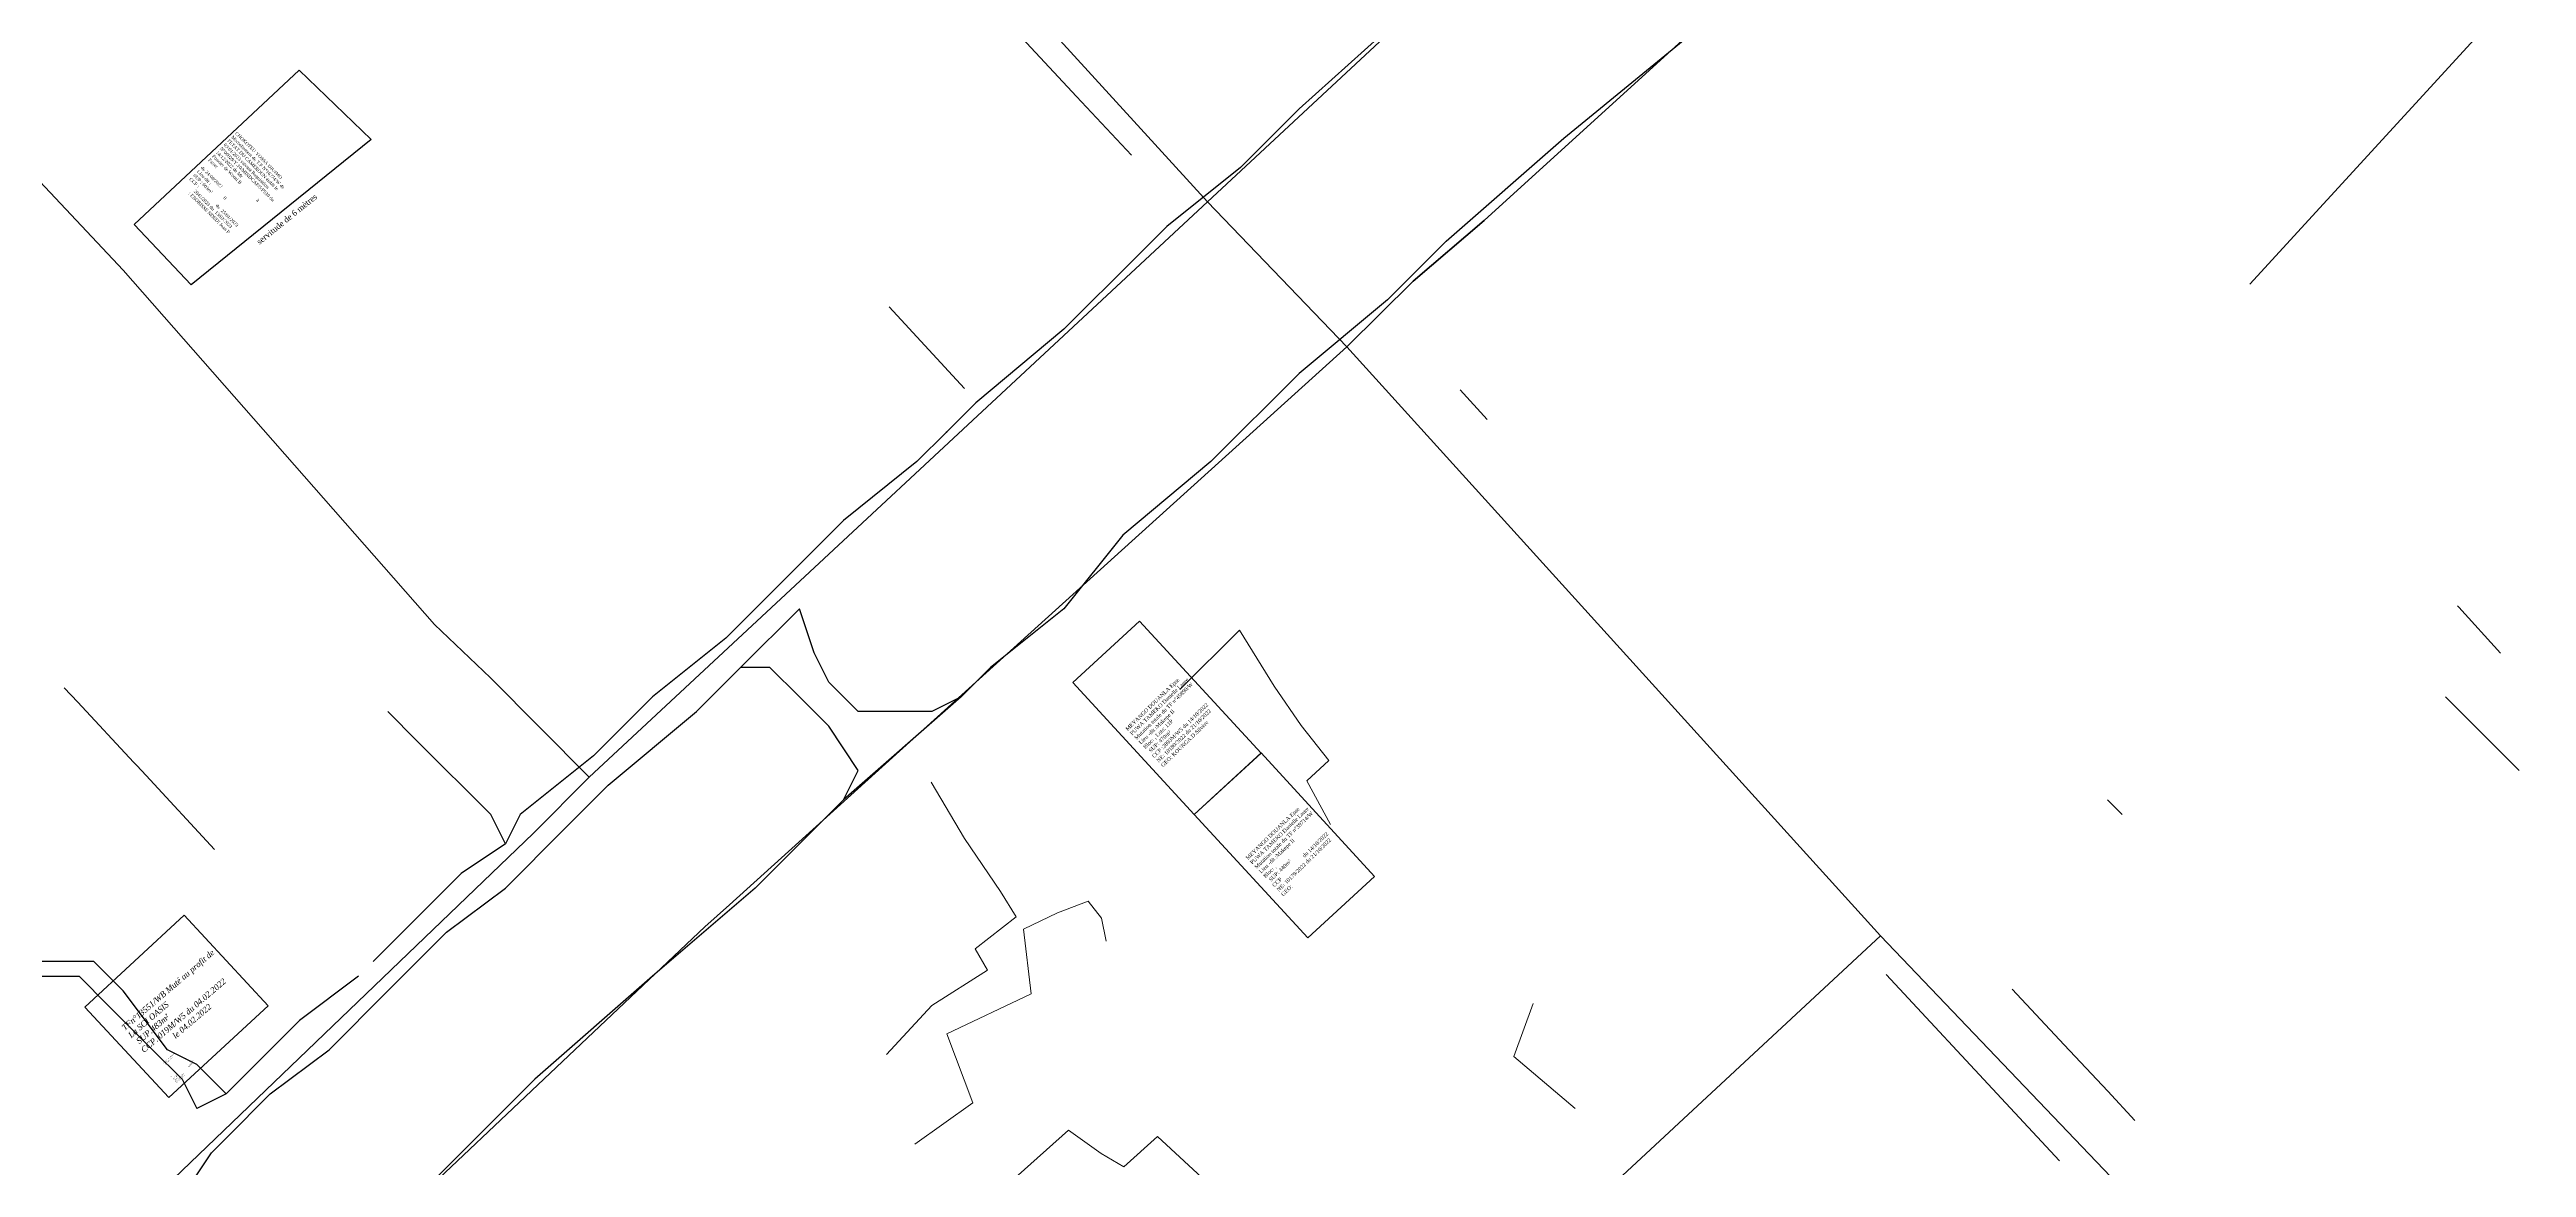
# Model space of a CAD drawing. Header units: millimetres. Extents: x 579832 to 917290, y 449831 to 1452191.
# Drawn here: x 583398.6 to 583819.9, y 451167.5 to 451357.6 of the extents above; entities that cross this region are included whole.
import ezdxf
from ezdxf.enums import TextEntityAlignment as Align

# ---------------------------------------------------------------- set-up
doc = ezdxf.new("R2010")
doc.units = ezdxf.units.MM
doc.header["$LTSCALE"] = 10
for name, color, linetype in [('Cotation Linéaire', 255, 'Continuous'), ('end maj 26 02 2021', 7, 'Continuous'), ('MAJ JAN 2022', 1, 'Continuous')]:
    doc.layers.add(name, color=color, linetype=linetype)
for name, color, linetype, lineweight in [('drains_fossés', 120, 'Continuous', 20), ('MAJ APRES LE 13.01.2023', 222, 'Continuous', 30), ('Roads_main1', 10, 'Continuous', 100), ('Roads_others', 24, 'Continuous', 9)]:
    doc.layers.add(name, color=color, linetype=linetype, lineweight=lineweight)
doc.styles.add('Times 1.0', font='times.ttf', dxfattribs={"width": 0.99, "height": 1})
doc.styles.add('Times 3.0', font='times.ttf', dxfattribs={"width": 0.99, "height": 3})

msp = doc.modelspace()

# ---------------------------------------------------------------- linework, layer by layer
at = {"flags": 128}
for points in [[(583583.96, 451260.36), (583604.63, 451237.95), (583593.27, 451227.49), (583572.63, 451249.93)], [(583583.96, 451260.36), (583604.63, 451237.95), (583593.27, 451227.49), (583572.63, 451249.93)], [(583604.63, 451237.96), (583623.93, 451216.96), (583612.56, 451206.51), (583593.27, 451227.49)], [(583604.63, 451237.96), (583623.93, 451216.96), (583612.56, 451206.51), (583593.27, 451227.49)]]:
    msp.add_lwpolyline(points, close=True, dxfattribs=at)
at = {"layer": 'drains_fossés'}
for p, q in [((583541.37, 451313.81), (583554.22, 451299.93)), ((583541.37, 451313.81), (583554.22, 451299.93)), ((583643.07, 451294.64), (583638.51, 451299.71)), ((583643.07, 451294.64), (583638.51, 451299.71)), ((583647.6, 451186.33), (583650.89, 451195.37)), ((583647.6, 451186.33), (583650.89, 451195.37)), ((583658.03, 451177.51), (583647.6, 451186.33)), ((583658.03, 451177.51), (583647.6, 451186.33))]:
    msp.add_line(p, q, dxfattribs=at)
for points in [[(583562.41, 451361.17), (583573.22, 451349.58), (583582.58, 451339.59)], [(583562.41, 451361.17), (583573.22, 451349.58), (583582.58, 451339.59)], [(583808.1, 451262.98), (583808.33, 451262.72), (583815.45, 451254.94)], [(583590.79, 451248.77), (583600.96, 451258.85), (583606.85, 451249.3), (583611.44, 451242.65), (583616.14, 451236.66), (583612.39, 451233.22), (583616.46, 451225.78)], [(583590.79, 451248.77), (583600.96, 451258.85), (583606.85, 451249.3), (583611.44, 451242.65), (583616.14, 451236.66), (583612.39, 451233.22), (583616.46, 451225.78)], [(583426.61, 451221.52), (583414.99, 451234.11), (583413.42, 451235.81), (583412.86, 451236.41), (583403.4, 451246.57), (583401.04, 451249.06)], [(583426.61, 451221.52), (583414.99, 451234.11), (583413.42, 451235.81), (583412.86, 451236.41), (583403.4, 451246.57), (583401.04, 451249.06)], [(583562.96, 451210.1), (583560.31, 451214.42), (583554.22, 451223.41), (583548.52, 451232.97)], [(583562.96, 451210.1), (583560.31, 451214.42), (583554.22, 451223.41), (583548.52, 451232.97)], [(583540.91, 451186.68), (583548.65, 451195.01), (583558.12, 451201.05), (583555.99, 451204.66), (583562.96, 451210.1)], [(583540.91, 451186.68), (583548.65, 451195.01), (583558.12, 451201.05), (583555.99, 451204.66), (583562.96, 451210.1)], [(583578.3, 451205.98), (583577.49, 451209.89), (583575.23, 451212.76), (583569.99, 451210.8), (583564.25, 451208)], [(583578.3, 451205.98), (583577.49, 451209.89), (583575.23, 451212.76), (583569.99, 451210.8), (583564.25, 451208)], [(583564.25, 451208), (583565.51, 451196.99), (583551.16, 451190.19), (583555.59, 451178.48), (583545.77, 451171.47)], [(583564.25, 451208), (583565.51, 451196.99), (583551.16, 451190.19), (583555.59, 451178.48), (583545.77, 451171.47)], [(583710.98, 451200.27), (583731.3, 451178.43), (583740.44, 451168.63)], [(583710.98, 451200.27), (583731.3, 451178.43), (583740.44, 451168.63)], [(583732.41, 451197.79), (583741.23, 451188.36), (583748.67, 451180.44), (583753.27, 451175.49)], [(583598.33, 451162.25), (583587, 451172.77), (583581.28, 451167.59), (583577.46, 451169.85), (583571.89, 451173.8), (583559.06, 451162.4), (583554.86, 451159.06)], [(583598.33, 451162.25), (583587, 451172.77), (583581.28, 451167.59), (583577.46, 451169.85), (583571.89, 451173.8), (583559.06, 451162.4), (583554.86, 451159.06)]]:
    msp.add_lwpolyline(points, dxfattribs=at)
at = {"layer": 'end maj 26 02 2021', "flags": 128}
for points in [[(583656.11, 451342.49), (583683.61, 451364.99), (583751.11, 451427.49), (583776.11, 451449.99)], [(583656.11, 451342.49), (583683.61, 451364.99), (583751.11, 451427.49), (583776.11, 451449.99)], [(583656.11, 451342.49), (583683.61, 451364.99), (583751.11, 451427.49), (583776.11, 451449.99)], [(583656.11, 451342.49), (583683.61, 451364.99), (583751.11, 451427.49), (583776.11, 451449.99)], [(583636.11, 451369.99), (583611.11, 451347.49)], [(583636.11, 451369.99), (583611.11, 451347.49)], [(583636.11, 451369.99), (583611.11, 451347.49)], [(583636.11, 451369.99), (583611.11, 451347.49)], [(583611.11, 451347.49), (583601.11, 451337.49), (583588.61, 451327.49), (583583.61, 451322.49)], [(583611.11, 451347.49), (583601.11, 451337.49), (583588.61, 451327.49), (583583.61, 451322.49)], [(583611.11, 451347.49), (583601.11, 451337.49), (583588.61, 451327.49), (583583.61, 451322.49)], [(583611.11, 451347.49), (583601.11, 451337.49), (583588.61, 451327.49), (583583.61, 451322.49)], [(583636.11, 451324.99), (583656.11, 451342.49)], [(583636.11, 451324.99), (583656.11, 451342.49)], [(583636.11, 451324.99), (583656.11, 451342.49)], [(583636.11, 451324.99), (583656.11, 451342.49)], [(583636.11, 451324.99), (583626.11, 451314.99), (583611.11, 451302.49), (583596.11, 451287.49), (583581.11, 451274.99), (583571.11, 451262.49), (583558.61, 451252.49), (583553.61, 451247.49)], [(583636.11, 451324.99), (583626.11, 451314.99), (583611.11, 451302.49), (583596.11, 451287.49), (583581.11, 451274.99), (583571.11, 451262.49), (583558.61, 451252.49), (583553.61, 451247.49)], [(583636.11, 451324.99), (583626.11, 451314.99), (583611.11, 451302.49), (583596.11, 451287.49), (583581.11, 451274.99), (583571.11, 451262.49), (583558.61, 451252.49), (583553.61, 451247.49)], [(583636.11, 451324.99), (583626.11, 451314.99), (583611.11, 451302.49), (583596.11, 451287.49), (583581.11, 451274.99), (583571.11, 451262.49), (583558.61, 451252.49), (583553.61, 451247.49)], [(583583.61, 451322.49), (583571.11, 451309.99), (583556.11, 451297.49), (583551.11, 451292.49)], [(583583.61, 451322.49), (583571.11, 451309.99), (583556.11, 451297.49), (583551.11, 451292.49)], [(583583.61, 451322.49), (583571.11, 451309.99), (583556.11, 451297.49), (583551.11, 451292.49)], [(583583.61, 451322.49), (583571.11, 451309.99), (583556.11, 451297.49), (583551.11, 451292.49)], [(583551.11, 451292.49), (583546.11, 451287.49), (583533.61, 451277.49), (583518.61, 451262.49)], [(583551.11, 451292.49), (583546.11, 451287.49), (583533.61, 451277.49), (583518.61, 451262.49)], [(583551.11, 451292.49), (583546.11, 451287.49), (583533.61, 451277.49), (583518.61, 451262.49)], [(583551.11, 451292.49), (583546.11, 451287.49), (583533.61, 451277.49), (583518.61, 451262.49)], [(583518.61, 451262.49), (583513.61, 451257.49)], [(583518.61, 451262.49), (583513.61, 451257.49)], [(583518.61, 451262.49), (583513.61, 451257.49)], [(583518.61, 451262.49), (583513.61, 451257.49)], [(583516.11, 451252.49), (583526.11, 451262.49)], [(583516.11, 451252.49), (583526.11, 451262.49)], [(583516.11, 451252.49), (583526.11, 451262.49)], [(583516.11, 451252.49), (583526.11, 451262.49)], [(583553.61, 451247.49), (583548.61, 451244.99), (583541.11, 451244.99), (583536.11, 451244.99), (583531.11, 451249.99), (583528.61, 451254.99), (583526.11, 451262.49)], [(583553.61, 451247.49), (583548.61, 451244.99), (583541.11, 451244.99), (583536.11, 451244.99), (583531.11, 451249.99), (583528.61, 451254.99), (583526.11, 451262.49)], [(583553.61, 451247.49), (583548.61, 451244.99), (583541.11, 451244.99), (583536.11, 451244.99), (583531.11, 451249.99), (583528.61, 451254.99), (583526.11, 451262.49)], [(583553.61, 451247.49), (583548.61, 451244.99), (583541.11, 451244.99), (583536.11, 451244.99), (583531.11, 451249.99), (583528.61, 451254.99), (583526.11, 451262.49)], [(583513.61, 451257.49), (583501.11, 451247.49), (583491.11, 451237.49), (583478.61, 451227.49)], [(583513.61, 451257.49), (583501.11, 451247.49), (583491.11, 451237.49), (583478.61, 451227.49)], [(583513.61, 451257.49), (583501.11, 451247.49), (583491.11, 451237.49), (583478.61, 451227.49)], [(583513.61, 451257.49), (583501.11, 451247.49), (583491.11, 451237.49), (583478.61, 451227.49)], [(583431.11, 451139.99), (583426.11, 451139.99), (583423.61, 451142.49), (583418.61, 451147.49), (583416.11, 451152.49), (583418.61, 451159.99), (583421.11, 451162.49), (583426.11, 451169.99), (583428.61, 451172.49), (583436.11, 451179.99), (583446.11, 451187.49), (583456.11, 451197.49), (583466.11, 451207.49), (583476.11, 451214.99), (583486.11, 451224.99), (583493.61, 451232.49), (583508.61, 451244.99), (583516.11, 451252.49)], [(583431.11, 451139.99), (583426.11, 451139.99), (583423.61, 451142.49), (583418.61, 451147.49), (583416.11, 451152.49), (583418.61, 451159.99), (583421.11, 451162.49), (583426.11, 451169.99), (583428.61, 451172.49), (583436.11, 451179.99), (583446.11, 451187.49), (583456.11, 451197.49), (583466.11, 451207.49), (583476.11, 451214.99), (583486.11, 451224.99), (583493.61, 451232.49), (583508.61, 451244.99), (583516.11, 451252.49)], [(583431.11, 451139.99), (583426.11, 451139.99), (583423.61, 451142.49), (583418.61, 451147.49), (583416.11, 451152.49), (583418.61, 451159.99), (583421.11, 451162.49), (583426.11, 451169.99), (583428.61, 451172.49), (583436.11, 451179.99), (583446.11, 451187.49), (583456.11, 451197.49), (583466.11, 451207.49), (583476.11, 451214.99), (583486.11, 451224.99), (583493.61, 451232.49), (583508.61, 451244.99), (583516.11, 451252.49)], [(583431.11, 451139.99), (583426.11, 451139.99), (583423.61, 451142.49), (583418.61, 451147.49), (583416.11, 451152.49), (583418.61, 451159.99), (583421.11, 451162.49), (583426.11, 451169.99), (583428.61, 451172.49), (583436.11, 451179.99), (583446.11, 451187.49), (583456.11, 451197.49), (583466.11, 451207.49), (583476.11, 451214.99), (583486.11, 451224.99), (583493.61, 451232.49), (583508.61, 451244.99), (583516.11, 451252.49)], [(583533.61, 451229.99), (583536.11, 451234.99), (583531.11, 451242.49), (583526.11, 451247.49), (583521.11, 451252.49), (583516.11, 451252.49)], [(583533.61, 451229.99), (583536.11, 451234.99), (583531.11, 451242.49), (583526.11, 451247.49), (583521.11, 451252.49), (583516.11, 451252.49)], [(583533.61, 451229.99), (583536.11, 451234.99), (583531.11, 451242.49), (583526.11, 451247.49), (583521.11, 451252.49), (583516.11, 451252.49)], [(583533.61, 451229.99), (583536.11, 451234.99), (583531.11, 451242.49), (583526.11, 451247.49), (583521.11, 451252.49), (583516.11, 451252.49)], [(583553.61, 451247.49), (583533.61, 451229.99)], [(583553.61, 451247.49), (583533.61, 451229.99)], [(583553.61, 451247.49), (583533.61, 451229.99)], [(583553.61, 451247.49), (583533.61, 451229.99)], [(583806.11, 451247.49), (583816.11, 451237.49), (583818.61, 451234.99)], [(583806.11, 451247.49), (583816.11, 451237.49), (583818.61, 451234.99)], [(583476.11, 451222.49), (583473.61, 451227.49), (583461.11, 451239.99), (583456.11, 451244.99)], [(583476.11, 451222.49), (583473.61, 451227.49), (583461.11, 451239.99), (583456.11, 451244.99)], [(583476.11, 451222.49), (583473.61, 451227.49), (583461.11, 451239.99), (583456.11, 451244.99)], [(583476.11, 451222.49), (583473.61, 451227.49), (583461.11, 451239.99), (583456.11, 451244.99)], [(583533.61, 451229.99), (583518.61, 451214.99), (583501.11, 451199.99), (583481.11, 451182.49), (583463.61, 451164.99), (583438.61, 451142.49), (583431.11, 451139.99)], [(583533.61, 451229.99), (583518.61, 451214.99), (583501.11, 451199.99), (583481.11, 451182.49), (583463.61, 451164.99), (583438.61, 451142.49), (583431.11, 451139.99)], [(583533.61, 451229.99), (583518.61, 451214.99), (583501.11, 451199.99), (583481.11, 451182.49), (583463.61, 451164.99), (583438.61, 451142.49), (583431.11, 451139.99)], [(583533.61, 451229.99), (583518.61, 451214.99), (583501.11, 451199.99), (583481.11, 451182.49), (583463.61, 451164.99), (583438.61, 451142.49), (583431.11, 451139.99)], [(583748.61, 451229.99), (583751.11, 451227.49)], [(583748.61, 451229.99), (583751.11, 451227.49)], [(583478.61, 451227.49), (583476.11, 451222.49)], [(583478.61, 451227.49), (583476.11, 451222.49)], [(583478.61, 451227.49), (583476.11, 451222.49)], [(583478.61, 451227.49), (583476.11, 451222.49)], [(583476.11, 451222.49), (583468.61, 451217.49), (583458.61, 451207.49), (583453.61, 451202.49)], [(583476.11, 451222.49), (583468.61, 451217.49), (583458.61, 451207.49), (583453.61, 451202.49)], [(583476.11, 451222.49), (583468.61, 451217.49), (583458.61, 451207.49), (583453.61, 451202.49)], [(583476.11, 451222.49), (583468.61, 451217.49), (583458.61, 451207.49), (583453.61, 451202.49)], [(583428.61, 451179.99), (583423.61, 451184.99), (583418.61, 451187.49), (583411.11, 451197.49), (583406.11, 451202.49), (583398.61, 451202.49), (583383.61, 451202.49), (583361.11, 451204.99), (583383.61, 451199.99), (583398.61, 451199.99), (583403.61, 451199.99), (583408.61, 451194.99), (583416.11, 451187.49), (583421.11, 451182.49), (583423.61, 451177.49)], [(583428.61, 451179.99), (583423.61, 451184.99), (583418.61, 451187.49), (583411.11, 451197.49), (583406.11, 451202.49), (583398.61, 451202.49), (583383.61, 451202.49), (583361.11, 451204.99), (583383.61, 451199.99), (583398.61, 451199.99), (583403.61, 451199.99), (583408.61, 451194.99), (583416.11, 451187.49), (583421.11, 451182.49), (583423.61, 451177.49)], [(583428.61, 451179.99), (583423.61, 451184.99), (583418.61, 451187.49), (583411.11, 451197.49), (583406.11, 451202.49), (583398.61, 451202.49), (583383.61, 451202.49), (583361.11, 451204.99), (583383.61, 451199.99), (583398.61, 451199.99), (583403.61, 451199.99), (583408.61, 451194.99), (583416.11, 451187.49), (583421.11, 451182.49), (583423.61, 451177.49)], [(583428.61, 451179.99), (583423.61, 451184.99), (583418.61, 451187.49), (583411.11, 451197.49), (583406.11, 451202.49), (583398.61, 451202.49), (583383.61, 451202.49), (583361.11, 451204.99), (583383.61, 451199.99), (583398.61, 451199.99), (583403.61, 451199.99), (583408.61, 451194.99), (583416.11, 451187.49), (583421.11, 451182.49), (583423.61, 451177.49)], [(583451.11, 451199.99), (583441.11, 451192.49), (583428.61, 451179.99)], [(583451.11, 451199.99), (583441.11, 451192.49), (583428.61, 451179.99)], [(583451.11, 451199.99), (583441.11, 451192.49), (583428.61, 451179.99)], [(583451.11, 451199.99), (583441.11, 451192.49), (583428.61, 451179.99)], [(583428.61, 451179.99), (583423.61, 451177.49)], [(583428.61, 451179.99), (583423.61, 451177.49)], [(583428.61, 451179.99), (583423.61, 451177.49)], [(583428.61, 451179.99), (583423.61, 451177.49)]]:
    msp.add_lwpolyline(points, dxfattribs=at)
at = {"layer": 'end maj 26 02 2021', "color": 3, "lineweight": -3, "flags": 128}
msp.add_lwpolyline([(583421.46, 451210.39), (583435.74, 451194.99), (583418.88, 451179.35), (583404.6, 451194.75)], close=True, dxfattribs=at)
msp.add_lwpolyline([(583421.46, 451210.39), (583435.74, 451194.99), (583418.88, 451179.35), (583404.6, 451194.75)], close=True, dxfattribs=at)
msp.add_lwpolyline([(583421.46, 451210.39), (583435.74, 451194.99), (583418.88, 451179.35), (583404.6, 451194.75)], close=True, dxfattribs=at)
msp.add_lwpolyline([(583421.46, 451210.39), (583435.74, 451194.99), (583418.88, 451179.35), (583404.6, 451194.75)], close=True, dxfattribs=at)
at = {"layer": 'end maj 26 02 2021'}
msp.add_point((583551.11, 451292.49), dxfattribs=at)
msp.add_point((583551.11, 451292.49), dxfattribs=at)
msp.add_point((583551.11, 451292.49), dxfattribs=at)
msp.add_point((583551.11, 451292.49), dxfattribs=at)
at = {"layer": 'MAJ APRES LE 13.01.2023', "flags": 128}
msp.add_lwpolyline([(583441.04, 451354.05), (583453.3, 451342.26), (583422.68, 451317.56), (583412.96, 451327.8)], close=True, dxfattribs=at)
msp.add_lwpolyline([(583441.04, 451354.05), (583453.3, 451342.26), (583422.68, 451317.56), (583412.96, 451327.8)], close=True, dxfattribs=at)
at = {"layer": 'Roads_main1'}
for points in [[(583210.12, 450914.21), (583219.46, 450941.06), (583225.41, 450951.25), (583234.49, 450960.5), (583243.04, 450966.73), (583255.49, 450974.84), (583272.92, 450988.57), (583277.4, 450992.68), (583388.55, 451094.5), (583400.49, 451105.22), (583433.19, 451135.76), (583510.01, 451208.42), (583514.2, 451212.16), (583619.23, 451306.99), (583630.51, 451318.15), (583642.56, 451328.47), (583708.16, 451388.16), (583745.25, 451423.02), (583751.73, 451428.98), (583810.79, 451483.79), (583832.16, 451503.17), (583841.03, 451511.31), (583855.8, 451528.51), (583866.28, 451538.21)], [(583210.12, 450914.21), (583219.46, 450941.06), (583225.41, 450951.25), (583234.49, 450960.5), (583243.04, 450966.73), (583255.49, 450974.84), (583272.92, 450988.57), (583277.4, 450992.68), (583388.55, 451094.5), (583400.49, 451105.22), (583433.19, 451135.76), (583510.01, 451208.42), (583514.2, 451212.16), (583619.23, 451306.99), (583630.51, 451318.15), (583642.56, 451328.47), (583708.16, 451388.16), (583745.25, 451423.02), (583751.73, 451428.98), (583810.79, 451483.79), (583832.16, 451503.17), (583841.03, 451511.31), (583855.8, 451528.51), (583866.28, 451538.21)], [(583825.82, 451529.84), (583809.72, 451525.97), (583792.59, 451510.9), (583747.75, 451470.56), (583718.24, 451443.81), (583690.37, 451419.99), (583674.13, 451404.77), (583613.44, 451348.35), (583595.51, 451331.65), (583490.34, 451233.86), (583480.89, 451224.3), (583395.44, 451142.34), (583379.56, 451127.98), (583362.89, 451112.46), (583261.37, 451023.76), (583244.96, 451009.45), (583237.79, 450999.92), (583234.3, 450993.12), (583230.96, 450985.27), (583225.98, 450978.98), (583218.77, 450972.17), (583211.03, 450966.99), (583201.65, 450963.43), (583168.12, 450956.73)], [(583825.82, 451529.84), (583809.72, 451525.97), (583792.59, 451510.9), (583747.75, 451470.56), (583718.24, 451443.81), (583690.37, 451419.99), (583674.13, 451404.77), (583613.44, 451348.35), (583595.51, 451331.65), (583490.34, 451233.86), (583480.89, 451224.3), (583395.44, 451142.34), (583379.56, 451127.98), (583362.89, 451112.46), (583261.37, 451023.76), (583244.96, 451009.45), (583237.79, 450999.92), (583234.3, 450993.12), (583230.96, 450985.27), (583225.98, 450978.98), (583218.77, 450972.17), (583211.03, 450966.99), (583201.65, 450963.43), (583168.12, 450956.73)], [(583440.26, 451501.72), (583595.51, 451331.65), (583619.23, 451306.99), (583709.98, 451206.86), (583812.86, 451099.28), (583849.41, 451057.57), (583857.5, 451048.64), (583877.95, 451026.76), (583893.43, 451010.5), (583908.18, 450993.77), (583928.9, 450969.82), (584016.02, 450876.01), (584052.41, 450836.3), (584099.34, 450783.79)], [(583440.26, 451501.72), (583595.51, 451331.65), (583619.23, 451306.99), (583709.98, 451206.86), (583812.86, 451099.28), (583849.41, 451057.57), (583857.5, 451048.64), (583877.95, 451026.76), (583893.43, 451010.5), (583908.18, 450993.77), (583928.9, 450969.82), (584016.02, 450876.01), (584052.41, 450836.3), (584099.34, 450783.79)]]:
    msp.add_lwpolyline(points, dxfattribs=at)
at = {"layer": 'Roads_others'}
for points in [[(583300.4, 451437.69), (583396.02, 451336.11), (583411.09, 451320.07)], [(583300.4, 451437.69), (583396.02, 451336.11), (583411.09, 451320.07)], [(583772.83, 451317.68), (583812.88, 451361.36), (583848.01, 451400.56), (583852.17, 451401.68), (583856.71, 451401.53), (583861.41, 451399.85), (583912.66, 451346.8)], [(583490.34, 451233.86), (583473.59, 451250.72), (583464.04, 451259.82), (583411.09, 451320.07)], [(583490.34, 451233.86), (583473.59, 451250.72), (583464.04, 451259.82), (583411.09, 451320.07)], [(583709.98, 451206.86), (583599.85, 451104.58), (583489.13, 451004.79)], [(583709.98, 451206.86), (583599.85, 451104.58), (583489.13, 451004.79)]]:
    msp.add_lwpolyline(points, dxfattribs=at)

# ---------------------------------------------------------------- texts
at = {"char_height": 0.6463, "width": 72.679, "attachment_point": 1, "rotation": 44.2515}
for s, insert in [('{\\fTimes New Roman|b0|i0|c0|p18;MEYANGO DOUANLA Epse\\PPUWA TAMEKO Danielle Laure \\P\\C1;Mutation totale du TF n°45890/W\\P\\C256;Lieu -dit :Makepe II \\PBloc: , Lots: 11P\\P SUP: 470m²\\PCCP :2093M/W5 du 14/10/2022 \\PNE: 10180/2022 du 21/10/2022\\P\\C1;GEO: \\A1;KOUNGA.D.Silvère}', (583581.5, 451242.15)), ('{\\fTimes New Roman|b0|i0|c0|p18;MEYANGO DOUANLA Epse\\PPUWA TAMEKO Danielle Laure \\P\\C1;Mutation totale du TF n°45890/W\\P\\C256;Lieu -dit :Makepe II \\PBloc: , Lots: 11P\\P SUP: 470m²\\PCCP :2093M/W5 du 14/10/2022 \\PNE: 10180/2022 du 21/10/2022\\P\\C1;GEO: \\A1;KOUNGA.D.Silvère}', (583581.5, 451242.15)), ('{\\fTimes New Roman|b0|i0|c0|p18;MEYANGO DOUANLA Epse\\PPUWA TAMEKO Danielle Laure \\P\\C1;Mutation totale du TF n°39714/W\\P\\C256;Lieu -dit :Makepe II \\PBloc: , Lots: 11P\\P SUP: 440m²\\PCCP :2093M/W5 du 14/10/2022 \\PNE: 10179/2022 du 21/10/2022\\P\\C1;GEO: \\A1;KOUNGA.D.Silvère}', (583601.94, 451220.2)), ('{\\fTimes New Roman|b0|i0|c0|p18;MEYANGO DOUANLA Epse\\PPUWA TAMEKO Danielle Laure \\P\\C1;Mutation totale du TF n°39714/W\\P\\C256;Lieu -dit :Makepe II \\PBloc: , Lots: 11P\\P SUP: 440m²\\PCCP :2093M/W5 du 14/10/2022 \\PNE: 10179/2022 du 21/10/2022\\P\\C1;GEO: \\A1;KOUNGA.D.Silvère}', (583601.94, 451220.2))]:
    msp.add_mtext(s, dxfattribs=dict(at, insert=insert))
at = {"layer": 'Cotation Linéaire', "color": 232, "lineweight": 30, "style": 'Times 3.0', "width": 0.99}
msp.add_text('servitude de 6 mètres', height=1, rotation=38.892, dxfattribs=at).set_placement((583438.62, 451329.13), align=Align.TOP_CENTER)
msp.add_text('servitude de 6 mètres', height=1, rotation=38.892, dxfattribs=at).set_placement((583438.62, 451329.13), align=Align.TOP_CENTER)
at = {"layer": 'end maj 26 02 2021', "color": 150, "linetype": 'ByBlock', "lineweight": -3, "ltscale": 0.0014, "attachment_point": 1, "style": 'Times 1.0'}
for s, insert, char_height, width, rotation in [('\\A1;{\\fTimes New Roman|b0|i1|c0|p18;\\C1;établi suivant decision n°3180/MINDCAF\\P/SG/D1/Y du \\P10 Novembre 2020 du Ministre des\\P Domaines \\Pdu Cadastre et des Affaires Foncières \\P au profit \\C7;\\P M.MEBENGA Jean Baptiste \\P SUP.483m²\\Pmis a jour le 29.01.2021}', (583417.77, 451185.19), 0.1038, 4.3305, 40.6039), ('\\A1;{\\fTimes New Roman|b0|i1|c0|p18;\\C1;établi suivant decision n°3180/MINDCAF\\P/SG/D1/Y du \\P10 Novembre 2020 du Ministre des\\P Domaines \\Pdu Cadastre et des Affaires Foncières \\P au profit \\C7;\\P M.MEBENGA Jean Baptiste \\P SUP.483m²\\Pmis a jour le 29.01.2021}', (583417.77, 451185.19), 0.1038, 4.3305, 40.6039), ('\\A1;{\\fTimes New Roman|b0|i1|c0|p18;\\C1;établi suivant decision n°3180/MINDCAF\\P/SG/D1/Y du \\P10 Novembre 2020 du Ministre des\\P Domaines \\Pdu Cadastre et des Affaires Foncières \\P au profit \\C7;\\P M.MEBENGA Jean Baptiste \\P SUP.483m²\\Pmis a jour le 29.01.2021}', (583417.77, 451185.19), 0.1038, 4.3305, 40.6039), ('\\A1;{\\fTimes New Roman|b0|i1|c0|p18;\\C1;établi suivant decision n°3180/MINDCAF\\P/SG/D1/Y du \\P10 Novembre 2020 du Ministre des\\P Domaines \\Pdu Cadastre et des Affaires Foncières \\P au profit \\C7;\\P M.MEBENGA Jean Baptiste \\P SUP.483m²\\Pmis a jour le 29.01.2021}', (583417.77, 451185.19), 0.1038, 4.3305, 40.6039), ("\\A1;{\\fTimes New Roman|b0|i1|c186|p18;\\C1; établi le \\fTimes New Roman|b0|i1|c0|p18;03.03.2021\\fTimes New Roman|b0|i1|c186|p18; suivant \\fTimes New Roman|b0|i1|c0|p18;requisition N°055/Y.7/MINDCAF/5/P530/   du   / /    \\C7;du Conservateur Foncier Wouri ''B'' consécutif à l'arreté N°0135/MINDCAF/SG/D1/D12/EBG du 03.02.2021 du Ministre des Domaines et des Affaires foncières au profit de  MEBENGA Jean Baptiste \\fTimes New Roman|b0|i1|c186|p18;\\C256;SUP\\fTimes New Roman|b0|i1|c0|p18;.483\\fTimes New Roman|b0|i1|c186|p18;  m²\\PNE \\fTimes New Roman|b0|i1|c0|p18;1405\\fTimes New Roman|b0|i1|c186|p18;/ \\fTimes New Roman|b0|i1|c0|p18;2021 \\fTimes New Roman|b0|i1|c186|p18; le \\fTimes New Roman|b0|i1|c0|p18;09.03.2021}", (583418.5, 451183.61), 0.175, 4.6706, 43.6462), ("\\A1;{\\fTimes New Roman|b0|i1|c186|p18;\\C1; établi le \\fTimes New Roman|b0|i1|c0|p18;03.03.2021\\fTimes New Roman|b0|i1|c186|p18; suivant \\fTimes New Roman|b0|i1|c0|p18;requisition N°055/Y.7/MINDCAF/5/P530/   du   / /    \\C7;du Conservateur Foncier Wouri ''B'' consécutif à l'arreté N°0135/MINDCAF/SG/D1/D12/EBG du 03.02.2021 du Ministre des Domaines et des Affaires foncières au profit de  MEBENGA Jean Baptiste \\fTimes New Roman|b0|i1|c186|p18;\\C256;SUP\\fTimes New Roman|b0|i1|c0|p18;.483\\fTimes New Roman|b0|i1|c186|p18;  m²\\PNE \\fTimes New Roman|b0|i1|c0|p18;1405\\fTimes New Roman|b0|i1|c186|p18;/ \\fTimes New Roman|b0|i1|c0|p18;2021 \\fTimes New Roman|b0|i1|c186|p18; le \\fTimes New Roman|b0|i1|c0|p18;09.03.2021}", (583418.5, 451183.61), 0.175, 4.6706, 43.6462), ("\\A1;{\\fTimes New Roman|b0|i1|c186|p18;\\C1; établi le \\fTimes New Roman|b0|i1|c0|p18;03.03.2021\\fTimes New Roman|b0|i1|c186|p18; suivant \\fTimes New Roman|b0|i1|c0|p18;requisition N°055/Y.7/MINDCAF/5/P530/   du   / /    \\C7;du Conservateur Foncier Wouri ''B'' consécutif à l'arreté N°0135/MINDCAF/SG/D1/D12/EBG du 03.02.2021 du Ministre des Domaines et des Affaires foncières au profit de  MEBENGA Jean Baptiste \\fTimes New Roman|b0|i1|c186|p18;\\C256;SUP\\fTimes New Roman|b0|i1|c0|p18;.483\\fTimes New Roman|b0|i1|c186|p18;  m²\\PNE \\fTimes New Roman|b0|i1|c0|p18;1405\\fTimes New Roman|b0|i1|c186|p18;/ \\fTimes New Roman|b0|i1|c0|p18;2021 \\fTimes New Roman|b0|i1|c186|p18; le \\fTimes New Roman|b0|i1|c0|p18;09.03.2021}", (583418.5, 451183.61), 0.175, 4.6706, 43.6462), ("\\A1;{\\fTimes New Roman|b0|i1|c186|p18;\\C1; établi le \\fTimes New Roman|b0|i1|c0|p18;03.03.2021\\fTimes New Roman|b0|i1|c186|p18; suivant \\fTimes New Roman|b0|i1|c0|p18;requisition N°055/Y.7/MINDCAF/5/P530/   du   / /    \\C7;du Conservateur Foncier Wouri ''B'' consécutif à l'arreté N°0135/MINDCAF/SG/D1/D12/EBG du 03.02.2021 du Ministre des Domaines et des Affaires foncières au profit de  MEBENGA Jean Baptiste \\fTimes New Roman|b0|i1|c186|p18;\\C256;SUP\\fTimes New Roman|b0|i1|c0|p18;.483\\fTimes New Roman|b0|i1|c186|p18;  m²\\PNE \\fTimes New Roman|b0|i1|c0|p18;1405\\fTimes New Roman|b0|i1|c186|p18;/ \\fTimes New Roman|b0|i1|c0|p18;2021 \\fTimes New Roman|b0|i1|c186|p18; le \\fTimes New Roman|b0|i1|c0|p18;09.03.2021}", (583418.5, 451183.61), 0.175, 4.6706, 43.6462)]:
    msp.add_mtext(s, dxfattribs=dict(at, insert=insert, char_height=char_height, width=width, rotation=rotation))
at = {"layer": 'MAJ APRES LE 13.01.2023', "insert": (583430.47, 451343.64), "char_height": 0.55085, "width": 12.7169, "attachment_point": 1, "rotation": 315.0013}
msp.add_mtext("{\\fTimes New Roman|b0|i0|c0|p18;CHOKOTEU YOSSA DJUIMO    \\P\\C1;Morcellement du T.F N°16274/W de l'ETAT DU CAMEROUN établi le 03/01/2023 suivant Requisition N°00029/Y.10/MINDCAF/5/P530 du 14/12/2022 de Mr le Conservateur Foncier de Wouri B consécutif à l'arret N°000989/A/MINDCAF/SG/D1/D12/EBG du 24/08/2022      \\P\\C256;Lieu-dit : Makepe II   \\PSUP : 603m²\\PCCP : 2362M/W5 du  25/01/2023\\PNE :  2041/2023 du  13/03/2023\\P\\C1;Geo : EBOBISSE NDEDI Jean P }", dxfattribs=at)
msp.add_mtext("{\\fTimes New Roman|b0|i0|c0|p18;CHOKOTEU YOSSA DJUIMO    \\P\\C1;Morcellement du T.F N°16274/W de l'ETAT DU CAMEROUN établi le 03/01/2023 suivant Requisition N°00029/Y.10/MINDCAF/5/P530 du 14/12/2022 de Mr le Conservateur Foncier de Wouri B consécutif à l'arret N°000989/A/MINDCAF/SG/D1/D12/EBG du 24/08/2022      \\P\\C256;Lieu-dit : Makepe II   \\PSUP : 603m²\\PCCP : 2362M/W5 du  25/01/2023\\PNE :  2041/2023 du  13/03/2023\\P\\C1;Geo : EBOBISSE NDEDI Jean P }", dxfattribs=at)
at = {"layer": 'MAJ JAN 2022', "color": 150, "linetype": 'ByBlock', "lineweight": -3, "ltscale": 0.0014, "insert": (583410.73, 451191.47), "char_height": 1, "width": 23.8813, "attachment_point": 1, "rotation": 40.6039, "style": 'Times 1.0'}
msp.add_mtext('\\A1;{\\fTimes New Roman|b0|i1|c0|p18;\\C1;TFn°13551/WB Muté au profit de \\P\\C7;La SCI OASIS \\P SUP.483m²\\PCCP. 019M/W5 du 04.02.2022\\PSRC maj le 04.02.2022 }', dxfattribs=at)
msp.add_mtext('\\A1;{\\fTimes New Roman|b0|i1|c0|p18;\\C1;TFn°13551/WB Muté au profit de \\P\\C7;La SCI OASIS \\P SUP.483m²\\PCCP. 019M/W5 du 04.02.2022\\PSRC maj le 04.02.2022 }', dxfattribs=at)
msp.add_mtext('\\A1;{\\fTimes New Roman|b0|i1|c0|p18;\\C1;TFn°13551/WB Muté au profit de \\P\\C7;La SCI OASIS \\P SUP.483m²\\PCCP. 019M/W5 du 04.02.2022\\PSRC maj le 04.02.2022 }', dxfattribs=at)
msp.add_mtext('\\A1;{\\fTimes New Roman|b0|i1|c0|p18;\\C1;TFn°13551/WB Muté au profit de \\P\\C7;La SCI OASIS \\P SUP.483m²\\PCCP. 019M/W5 du 04.02.2022\\PSRC maj le 04.02.2022 }', dxfattribs=at)

doc.saveas('drawing.dxf')
